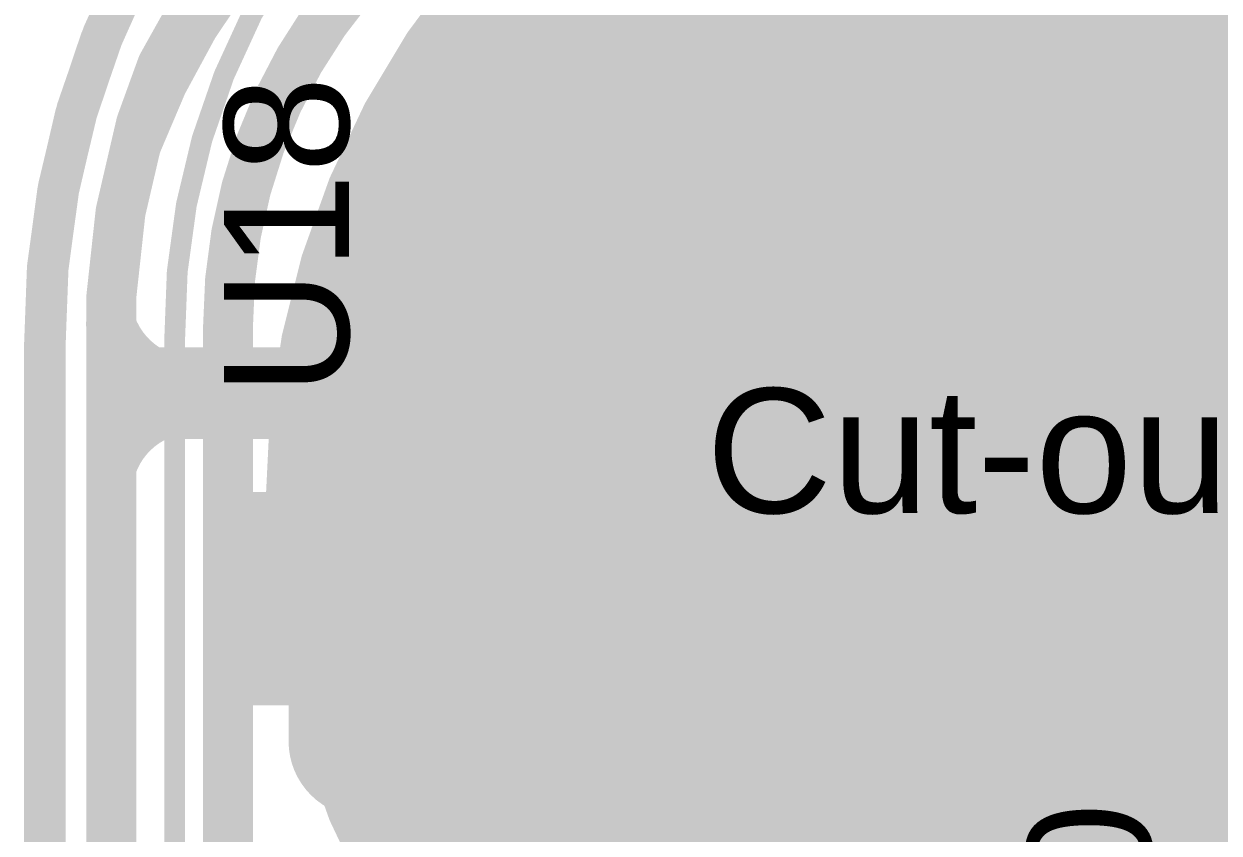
# Model space of a CAD drawing. Header units: inches. Extents: x -17 to 443, y -40 to 218.
# Drawn here: x 12.55 to 19.85, y 21.54 to 26.48 of the extents above; entities that cross this region are included whole.
import ezdxf

# ---------------------------------------------------------------- set-up
doc = ezdxf.new("R2010")
doc.units = ezdxf.units.IN
for name, color, linetype in [('Board Outline', 216, 'Continuous'), ('Bottom Layer', 5, 'Continuous'), ('Bottom Overlay', 54, 'Continuous'), ('Bottom Paste', 16, 'Continuous'), ('Bottom Solder', 6, 'Continuous'), ('Fabrication', 76, 'Continuous'), ('Top Layer', 1, 'Continuous'), ('Top Overlay', 2, 'Continuous'), ('Top Paste', 8, 'Continuous'), ('Top Solder', 216, 'Continuous')]:
    doc.layers.add(name, color=color, linetype=linetype)
doc.styles.add('Arial', font='', dxfattribs={"height": 0.2})
doc.styles.add('Arial Black_Bold', font='', dxfattribs={"height": 0.2})
doc.styles.get('Arial').set_extended_font_data('Arial')
doc.styles.get('Arial Black_Bold').set_extended_font_data('Arial Black', bold=True)

# ---------------------------------------------------------------- blocks, each defined once
blk = doc.blocks.new('SEMG_PAD_B_65')
at = {"layer": 'Bottom Layer'}
h = blk.add_hatch(color=5, dxfattribs=at)
edge = h.paths.add_edge_path()
edge.add_arc((2.794e-05, -9.98718602), 5.00000016, 0, 360)
at = {"layer": 'Bottom Paste'}
h = blk.add_hatch(color=16, dxfattribs=at)
edge = h.paths.add_edge_path()
edge.add_arc((2.794e-05, -9.98718602), 5.00000016, 0, 360)
at = {"layer": 'Bottom Solder'}
h = blk.add_hatch(color=6, dxfattribs=at)
edge = h.paths.add_edge_path()
edge.add_arc((2.794e-05, -9.98718602), 5.10160016, 0, 360)
at = {"layer": 'Bottom Overlay'}
for points in [[(5.683262699999999, 10.96579468, 0.127, 0.127, 0), (5.683262699999999, -10.96562958, 0.127, 0.127, 0)], [(5.683262699999999, -10.9657134, 0.127, 0.127, -0.4142135623730934), (1.53071576, -15.21263658, 0.127, 0.127, 0)]]:
    blk.add_lwpolyline(points, format="xyseb", dxfattribs=at)
for points in [[(5.6515127, -10.96562958, 0.0635, 0.0635, 1), (5.715012699999999, -10.96562958, 0.0635, 0.0635, 1)], [(5.6515127, -10.9657134, 0.0635, 0.0635, 1), (5.715012699999999, -10.9657134, 0.0635, 0.0635, 1)]]:
    blk.add_lwpolyline(points, format="xyseb", close=True, dxfattribs=at)
blk = doc.blocks.new('SOT_23_5_71')
at = {"layer": 'Top Layer'}
for points in [[(-1.85000011, 1.25000004), (-0.74999977, 1.25000004), (-0.74999977, 0.65000124), (-1.85000011, 0.65000124)], [(0.74999977, 1.25000004), (1.85000011, 1.25000004), (1.85000011, 0.65000124), (0.74999977, 0.65000124)], [(-1.85000011, 0.2999994), (-0.74999977, 0.2999994), (-0.74999977, -0.2999994), (-1.85000011, -0.2999994)], [(-1.85000011, -0.6499986999999999), (-0.74999977, -0.6499986999999999), (-0.74999977, -1.2499975), (-1.85000011, -1.2499975)], [(0.75000231, -0.65000124), (1.85000265, -0.65000124), (1.85000265, -1.25000004), (0.75000231, -1.25000004)]]:
    blk.add_hatch(color=1, dxfattribs=at).paths.add_polyline_path(points)
at = {"layer": 'Top Paste'}
for points in [[(-1.85000011, 1.25000004), (-0.74999977, 1.25000004), (-0.74999977, 0.65000124), (-1.85000011, 0.65000124)], [(0.74999977, 1.25000004), (1.85000011, 1.25000004), (1.85000011, 0.65000124), (0.74999977, 0.65000124)], [(-1.85000011, 0.2999994), (-0.74999977, 0.2999994), (-0.74999977, -0.2999994), (-1.85000011, -0.2999994)], [(-1.85000011, -0.6499986999999999), (-0.74999977, -0.6499986999999999), (-0.74999977, -1.2499975), (-1.85000011, -1.2499975)], [(0.75000231, -0.65000124), (1.85000265, -0.65000124), (1.85000265, -1.25000004), (0.75000231, -1.25000004)]]:
    blk.add_hatch(color=8, dxfattribs=at).paths.add_polyline_path(points)
at = {"layer": 'Top Solder'}
for points in [[(-1.95160011, 1.35160004), (-0.6483997699999999, 1.35160004), (-0.6483997699999999, 0.54840124), (-1.95160011, 0.54840124)], [(0.6483997699999999, 1.35160004), (1.95160011, 1.35160004), (1.95160011, 0.54840124), (0.6483997699999999, 0.54840124)], [(-1.95160011, 0.4015993999999999), (-0.6483997699999999, 0.4015993999999999), (-0.6483997699999999, -0.4015993999999999), (-1.95160011, -0.4015993999999999)], [(-1.95160011, -0.5483986999999999), (-0.6483997699999999, -0.5483986999999999), (-0.6483997699999999, -1.3515975), (-1.95160011, -1.3515975)], [(0.6484023099999999, -0.54840124), (1.95160265, -0.54840124), (1.95160265, -1.35160004), (0.6484023099999999, -1.35160004)]]:
    blk.add_hatch(color=216, dxfattribs=at).paths.add_polyline_path(points)
at = {"layer": 'Top Overlay'}
for points in [[(-0.87900256, 1.4986, 0.127, 0.127, 0), (-0.87900256, 1.3986002, 0.127, 0.127, 0)], [(-0.87900256, 1.4986, 0.127, 0.127, 0), (0.8735974400000001, 1.4986, 0.127, 0.127, 0)], [(0.8735974400000001, 1.4986, 0.127, 0.127, 0), (0.8735974400000001, 1.39859766, 0.127, 0.127, 0)], [(-2.1336, 1.06680254, 0.127, 0.127, 0), (-2.1336, 0.8128, 0.127, 0.127, 0)], [(-2.1336, 1.06680254, 0.127, 0.127, 0), (-2.0066, 0.9397999999999999, 0.127, 0.127, 0)], [(-2.0066, 0.9397999999999999, 0.127, 0.127, 0), (-2.1336, 0.8128, 0.127, 0.127, 0)], [(0.8800033199999999, 0.43999912, 0.127, 0.127, 0), (0.88000078, -0.41800018, 0.127, 0.127, 0)], [(-0.87900256, -1.39859766, 0.127, 0.127, 0), (-0.87900256, -1.4986, 0.127, 0.127, 0)], [(0.8735974400000001, -1.3986002, 0.127, 0.127, 0), (0.8735974400000001, -1.4986, 0.127, 0.127, 0)], [(-0.87900256, -1.4986, 0.127, 0.127, 0), (0.8735974400000001, -1.4986, 0.127, 0.127, 0)]]:
    blk.add_lwpolyline(points, format="xyseb", dxfattribs=at)
for points in [[(-0.9107525599999998, 1.4986, 0.0635, 0.0635, 1), (-0.8472525599999999, 1.4986, 0.0635, 0.0635, 1)], [(-0.9107525599999998, 1.4986, 0.0635, 0.0635, 1), (-0.8472525599999999, 1.4986, 0.0635, 0.0635, 1)], [(0.84184744, 1.4986, 0.0635, 0.0635, 1), (0.9053474399999999, 1.4986, 0.0635, 0.0635, 1)], [(0.84184744, 1.4986, 0.0635, 0.0635, 1), (0.9053474399999999, 1.4986, 0.0635, 0.0635, 1)], [(-0.9107525599999998, 1.3986002, 0.0635, 0.0635, 1), (-0.8472525599999999, 1.3986002, 0.0635, 0.0635, 1)], [(0.84184744, 1.39859766, 0.0635, 0.0635, 1), (0.9053474399999999, 1.39859766, 0.0635, 0.0635, 1)], [(-2.16535, 1.06680254, 0.0635, 0.0635, 1), (-2.10185, 1.06680254, 0.0635, 0.0635, 1)], [(-2.16535, 1.06680254, 0.0635, 0.0635, 1), (-2.10185, 1.06680254, 0.0635, 0.0635, 1)], [(-2.03835, 0.9397999999999999, 0.0635, 0.0635, 1), (-1.97485, 0.9397999999999999, 0.0635, 0.0635, 1)], [(-2.03835, 0.9397999999999999, 0.0635, 0.0635, 1), (-1.97485, 0.9397999999999999, 0.0635, 0.0635, 1)], [(-2.16535, 0.8128, 0.0635, 0.0635, 1), (-2.10185, 0.8128, 0.0635, 0.0635, 1)], [(-2.16535, 0.8128, 0.0635, 0.0635, 1), (-2.10185, 0.8128, 0.0635, 0.0635, 1)], [(0.8482533200000001, 0.43999912, 0.0635, 0.0635, 1), (0.9117533199999999, 0.43999912, 0.0635, 0.0635, 1)], [(0.84825078, -0.41800018, 0.0635, 0.0635, 1), (0.91175078, -0.41800018, 0.0635, 0.0635, 1)], [(-0.9107525599999998, -1.39859766, 0.0635, 0.0635, 1), (-0.8472525599999999, -1.39859766, 0.0635, 0.0635, 1)], [(0.84184744, -1.3986002, 0.0635, 0.0635, 1), (0.9053474399999999, -1.3986002, 0.0635, 0.0635, 1)], [(-0.9107525599999998, -1.4986, 0.0635, 0.0635, 1), (-0.8472525599999999, -1.4986, 0.0635, 0.0635, 1)], [(-0.9107525599999998, -1.4986, 0.0635, 0.0635, 1), (-0.8472525599999999, -1.4986, 0.0635, 0.0635, 1)], [(0.84184744, -1.4986, 0.0635, 0.0635, 1), (0.9053474399999999, -1.4986, 0.0635, 0.0635, 1)], [(0.84184744, -1.4986, 0.0635, 0.0635, 1), (0.9053474399999999, -1.4986, 0.0635, 0.0635, 1)]]:
    blk.add_lwpolyline(points, format="xyseb", close=True, dxfattribs=at)
blk = doc.blocks.new('S______B______0402_99')
at = {"layer": 'Top Layer'}
for points in [[(-0.6985, -0.3175), (-0.6985, 0.3174999999999999), (-0.2413000000000001, 0.3175), (-0.2412999999999999, -0.3174999999999999)], [(0.2413025400000001, -0.3175), (0.2413025399999999, 0.3174999999999999), (0.6985025399999999, 0.3175), (0.6985025399999999, -0.3174999999999999)]]:
    blk.add_hatch(color=1, dxfattribs=at).paths.add_polyline_path(points)
at = {"layer": 'Top Paste'}
for points in [[(-0.6985, -0.3175), (-0.6985, 0.3174999999999999), (-0.2413000000000001, 0.3175), (-0.2412999999999999, -0.3174999999999999)], [(0.2413025400000001, -0.3175), (0.2413025399999999, 0.3174999999999999), (0.6985025399999999, 0.3175), (0.6985025399999999, -0.3174999999999999)]]:
    blk.add_hatch(color=8, dxfattribs=at).paths.add_polyline_path(points)
at = {"layer": 'Top Solder'}
for points in [[(-0.75350116, -0.3725011600000001), (-0.75350116, 0.3725011599999999), (-0.18629884, 0.3725011600000001), (-0.1862988399999999, -0.3725011599999999)], [(0.1863013800000001, -0.3725011600000001), (0.1863013799999999, 0.3725011599999999), (0.7535037, 0.3725011600000001), (0.7535037, -0.3725011599999999)]]:
    blk.add_hatch(color=216, dxfattribs=at).paths.add_polyline_path(points)
at = {"layer": 'Top Overlay'}
for points in [[(0.7874, 0.4064, 0.127, 0.127, 0), (-0.7874, 0.4064, 0.127, 0.127, 0)], [(-0.7874, -0.4064, 0.127, 0.127, 0), (-0.7874, 0.4064, 0.127, 0.127, 0)], [(0.7874, -0.4064, 0.127, 0.127, 0), (0.7874, 0.4064, 0.127, 0.127, 0)], [(0.7874, -0.4064, 0.127, 0.127, 0), (-0.7874, -0.4064, 0.127, 0.127, 0)], [(0.8128, -0.4318, 0.0032258, 0.0032258, 0), (-0.8127974599999999, -0.4318, 0.0032258, 0.0032258, 0)]]:
    blk.add_lwpolyline(points, format="xyseb", dxfattribs=at)
for points in [[(-0.8191499999999999, 0.4064, 0.0635, 0.0635, 1), (-0.7556499999999999, 0.4064, 0.0635, 0.0635, 1)], [(-0.8191499999999999, 0.4064, 0.0635, 0.0635, 1), (-0.7556499999999999, 0.4064, 0.0635, 0.0635, 1)], [(0.7556499999999999, 0.4064, 0.0635, 0.0635, 1), (0.8191499999999999, 0.4064, 0.0635, 0.0635, 1)], [(0.7556499999999999, 0.4064, 0.0635, 0.0635, 1), (0.8191499999999999, 0.4064, 0.0635, 0.0635, 1)], [(-0.8191499999999999, -0.4064, 0.0635, 0.0635, 1), (-0.7556499999999999, -0.4064, 0.0635, 0.0635, 1)], [(-0.8191499999999999, -0.4064, 0.0635, 0.0635, 1), (-0.7556499999999999, -0.4064, 0.0635, 0.0635, 1)], [(0.7556499999999999, -0.4064, 0.0635, 0.0635, 1), (0.8191499999999999, -0.4064, 0.0635, 0.0635, 1)], [(0.7556499999999999, -0.4064, 0.0635, 0.0635, 1), (0.8191499999999999, -0.4064, 0.0635, 0.0635, 1)], [(-0.8136026399999999, -0.4318, 0.0016129, 0.0016129, 1), (-0.81199228, -0.4318, 0.0016129, 0.0016129, 1)], [(0.8119948199999999, -0.4318, 0.0016129, 0.0016129, 1), (0.81360518, -0.4318, 0.0016129, 0.0016129, 1)]]:
    blk.add_lwpolyline(points, format="xyseb", close=True, dxfattribs=at)
at = {"layer": 'Top Overlay', "style": 'Arial Black_Bold'}
blk.add_text('SB703', height=1.27, rotation=-180, dxfattribs=at).set_placement((4.38811162, 0.44853352))
blk = doc.blocks.new('C___0603_224')
at = {"layer": 'Top Layer'}
for points in [[(-0.3809999999999999, 0.4445), (-0.3809999999999999, -0.4445), (-1.143, -0.4445), (-1.143, 0.4445)], [(1.143, 0.4445), (1.143, -0.4445), (0.3809999999999999, -0.4445), (0.3809999999999999, 0.4445)]]:
    blk.add_hatch(color=1, dxfattribs=at).paths.add_polyline_path(points)
at = {"layer": 'Top Paste'}
for points in [[(-0.3809999999999999, 0.4445), (-0.3809999999999999, -0.4445), (-1.143, -0.4445), (-1.143, 0.4445)], [(1.143, 0.4445), (1.143, -0.4445), (0.3809999999999999, -0.4445), (0.3809999999999999, 0.4445)]]:
    blk.add_hatch(color=8, dxfattribs=at).paths.add_polyline_path(points)
at = {"layer": 'Top Solder'}
for points in [[(-0.3210001199999999, 0.50449988), (-0.3210001199999999, -0.50449988), (-1.20299988, -0.50449988), (-1.20299988, 0.50449988)], [(1.20299988, 0.50449988), (1.20299988, -0.50449988), (0.3210001199999999, -0.50449988), (0.3210001199999999, 0.50449988)]]:
    blk.add_hatch(color=216, dxfattribs=at).paths.add_polyline_path(points)
at = {"layer": 'Top Overlay'}
for points in [[(-0.4571999999999999, 0.5334, 0.127, 0.127, 0), (-1.2446, 0.5334, 0.127, 0.127, 0)], [(-1.2446, -0.5334, 0.127, 0.127, 0), (-1.2446, 0.5334, 0.127, 0.127, 0)], [(1.2446, 0.5334, 0.127, 0.127, 0), (0.4571999999999999, 0.5334, 0.127, 0.127, 0)], [(1.2446, -0.5334, 0.127, 0.127, 0), (1.2446, 0.5334, 0.127, 0.127, 0)], [(-0.4571999999999999, -0.5334, 0.127, 0.127, 0), (-1.2446, -0.5334, 0.127, 0.127, 0)], [(1.2446, -0.5334, 0.127, 0.127, 0), (0.4571999999999999, -0.5334, 0.127, 0.127, 0)]]:
    blk.add_lwpolyline(points, format="xyseb", dxfattribs=at)
for points in [[(-1.27635, 0.5334, 0.0635, 0.0635, 1), (-1.21285, 0.5334, 0.0635, 0.0635, 1)], [(-1.27635, 0.5334, 0.0635, 0.0635, 1), (-1.21285, 0.5334, 0.0635, 0.0635, 1)], [(-0.4889499999999999, 0.5334, 0.0635, 0.0635, 1), (-0.42545, 0.5334, 0.0635, 0.0635, 1)], [(0.42545, 0.5334, 0.0635, 0.0635, 1), (0.4889499999999999, 0.5334, 0.0635, 0.0635, 1)], [(1.21285, 0.5334, 0.0635, 0.0635, 1), (1.27635, 0.5334, 0.0635, 0.0635, 1)], [(1.21285, 0.5334, 0.0635, 0.0635, 1), (1.27635, 0.5334, 0.0635, 0.0635, 1)], [(-1.27635, -0.5334, 0.0635, 0.0635, 1), (-1.21285, -0.5334, 0.0635, 0.0635, 1)], [(-1.27635, -0.5334, 0.0635, 0.0635, 1), (-1.21285, -0.5334, 0.0635, 0.0635, 1)], [(-0.4889499999999999, -0.5334, 0.0635, 0.0635, 1), (-0.42545, -0.5334, 0.0635, 0.0635, 1)], [(0.42545, -0.5334, 0.0635, 0.0635, 1), (0.4889499999999999, -0.5334, 0.0635, 0.0635, 1)], [(1.21285, -0.5334, 0.0635, 0.0635, 1), (1.27635, -0.5334, 0.0635, 0.0635, 1)], [(1.21285, -0.5334, 0.0635, 0.0635, 1), (1.27635, -0.5334, 0.0635, 0.0635, 1)]]:
    blk.add_lwpolyline(points, format="xyseb", close=True, dxfattribs=at)

msp = doc.modelspace()

# ---------------------------------------------------------------- hatches: boundary and pattern name
at = {"layer": 'Top Layer'}
for points in [[(13.20211736, 23.94310172), (16.36065816, 23.94310172), (16.36065816, 24.50403532), (13.20211736, 24.50403532)], [(15.91573652, 22.41748882), (16.89411912, 22.41748882), (16.89411912, 24.17686554), (15.91573652, 24.17686554)]]:
    msp.add_hatch(color=1, dxfattribs=at).paths.add_polyline_path(points)

# ---------------------------------------------------------------- linework, layer by layer
at = {"layer": 'Board Outline'}
for points in [[(12.67421646, 24.50402262, 0.127, 0.127, -0.2441754300213252), (14.75194408, 28.61727575999999, 0.127, 0.127, 0)], [(12.67405644, 2.64836656, 0.127, 0.127, 0), (12.67421646, 24.50402262, 0.127, 0.127, 0)]]:
    msp.add_lwpolyline(points, format="xyseb", dxfattribs=at)
msp.add_lwpolyline([(12.64246646, 24.50402262, 0.0635, 0.0635, 1), (12.70596646, 24.50402262, 0.0635, 0.0635, 1)], format="xyseb", close=True, dxfattribs=at)
msp.add_lwpolyline([(12.64246646, 24.50402262, 0.0635, 0.0635, 1), (12.70596646, 24.50402262, 0.0635, 0.0635, 1)], format="xyseb", close=True, dxfattribs=at)
at = {"layer": 'Bottom Layer'}
for points in [[(13.39807328, 26.23687412, 0.3048, 0.3048, -0.07877396736360434), (13.96570486, 27.01879026, 0.3048, 0.3048, 0)], [(13.79348778, 24.63183542, 0.3048, 0.3048, -0.1989795431283382), (14.7457287, 26.92990042, 0.3048, 0.3048, 0)], [(13.26171338, 25.86769274, 0.3048, 0.3048, 0), (13.38941696, 26.21972658, 0.3048, 0.3048, 0)], [(13.38941696, 26.21972912, 0.3048, 0.3048, 0), (13.38942204, 26.21974182, 0.3048, 0.3048, 0)], [(13.38941696, 26.21972658, 0.3048, 0.3048, 0), (13.3894195, 26.2197342, 0.3048, 0.3048, 0)], [(13.38941696, 26.21972658, 0.3048, 0.3048, 0), (13.38941696, 26.21972912, 0.3048, 0.3048, 0)], [(13.38942458, 26.21974182, 0.3048, 0.3048, -0.00155508119086942), (13.39807328, 26.23687412, 0.3048, 0.3048, 0)], [(13.13711368, 25.33132094, 0.3048, 0.3048, 0), (13.26171338, 25.86769274, 0.3048, 0.3048, 0)], [(13.08060376, 24.8125869, 0.3048, 0.3048, 0), (13.13711368, 25.33132094, 0.3048, 0.3048, 0)], [(13.08060376, 16.7669591, 0.3048, 0.3048, 0), (13.08060376, 24.8125869, 0.3048, 0.3048, 0)], [(13.79348778, 24.63183542, 0.3048, 0.3048, 0), (13.79349032, 24.6300752, 0.3048, 0.3048, 0)], [(13.79349032, 19.22758664, 0.3048, 0.3048, 0), (13.79349032, 24.6300752, 0.3048, 0.3048, 0)], [(19.15103358, 23.57613268, 0.254, 0.254, -0.4142135623730951), (19.38934908, 23.81444818, 0.254, 0.254, 0)], [(19.38934908, 23.81444818, 0.254, 0.254, 0), (24.60230792, 23.81444818, 0.254, 0.254, 0)]]:
    msp.add_lwpolyline(points, format="xyseb", dxfattribs=at)
for points in [[(13.31321696, 26.21972912, 0.1524, 0.1524, 1), (13.46561696, 26.21972912, 0.1524, 0.1524, 1)], [(13.31321696, 26.21972912, 0.1524, 0.1524, 1), (13.46561696, 26.21972912, 0.1524, 0.1524, 1)], [(13.31321696, 26.21972658, 0.1524, 0.1524, 1), (13.46561696, 26.21972658, 0.1524, 0.1524, 1)], [(13.31321696, 26.21972658, 0.1524, 0.1524, 1), (13.46561696, 26.21972658, 0.1524, 0.1524, 1)], [(13.31321696, 26.21972658, 0.1524, 0.1524, 1), (13.46561696, 26.21972658, 0.1524, 0.1524, 1)], [(13.3132195, 26.2197342, 0.1524, 0.1524, 1), (13.4656195, 26.2197342, 0.1524, 0.1524, 1)], [(13.31322204, 26.21974182, 0.1524, 0.1524, 1), (13.46562204, 26.21974182, 0.1524, 0.1524, 1)], [(13.31322458, 26.21974182, 0.1524, 0.1524, 1), (13.46562458, 26.21974182, 0.1524, 0.1524, 1)], [(13.32187328, 26.23687412, 0.1524, 0.1524, 1), (13.47427328, 26.23687412, 0.1524, 0.1524, 1)], [(13.32187328, 26.23687412, 0.1524, 0.1524, 1), (13.47427328, 26.23687412, 0.1524, 0.1524, 1)], [(13.18551338, 25.86769274, 0.1524, 0.1524, 1), (13.33791338, 25.86769274, 0.1524, 0.1524, 1)], [(13.18551338, 25.86769274, 0.1524, 0.1524, 1), (13.33791338, 25.86769274, 0.1524, 0.1524, 1)], [(13.06091368, 25.33132094, 0.1524, 0.1524, 1), (13.21331368, 25.33132094, 0.1524, 0.1524, 1)], [(13.06091368, 25.33132094, 0.1524, 0.1524, 1), (13.21331368, 25.33132094, 0.1524, 0.1524, 1)], [(13.00440376, 24.8125869, 0.1524, 0.1524, 1), (13.15680376, 24.8125869, 0.1524, 0.1524, 1)], [(13.00440376, 24.8125869, 0.1524, 0.1524, 1), (13.15680376, 24.8125869, 0.1524, 0.1524, 1)], [(13.71728778, 24.63183542, 0.1524, 0.1524, 1), (13.86968778, 24.63183542, 0.1524, 0.1524, 1)], [(13.71728778, 24.63183542, 0.1524, 0.1524, 1), (13.86968778, 24.63183542, 0.1524, 0.1524, 1)], [(13.71729032, 24.6300752, 0.1524, 0.1524, 1), (13.86969032, 24.6300752, 0.1524, 0.1524, 1)], [(13.71729032, 24.6300752, 0.1524, 0.1524, 1), (13.86969032, 24.6300752, 0.1524, 0.1524, 1)], [(19.32584908, 23.81444818, 0.127, 0.127, 1), (19.45284908, 23.81444818, 0.127, 0.127, 1)], [(19.32584908, 23.81444818, 0.127, 0.127, 1), (19.45284908, 23.81444818, 0.127, 0.127, 1)], [(19.08753358, 23.57613268, 0.127, 0.127, 1), (19.21453358, 23.57613268, 0.127, 0.127, 1)]]:
    msp.add_lwpolyline(points, format="xyseb", close=True, dxfattribs=at)
at = {"layer": 'Fabrication'}
for points in [[(12.67402088, 24.50396674, 0.254, 0.254, -0.414213562373093), (17.6175289, 29.55982912, 0.254, 0.254, 0)], [(12.67421646, 24.50403532, 0.254, 0.254, -0.2441754300213252), (14.75194408, 28.61728846, 0.254, 0.254, 0)], [(12.67405644, 2.64837926, 0.254, 0.254, 0), (12.67421646, 24.50403532, 0.254, 0.254, 0)]]:
    msp.add_lwpolyline(points, format="xyseb", dxfattribs=at)
for points in [[(24.15097786, 23.5761911, 0.254, 0.254, 1), (14.15097754, 23.5761911, 0.254, 0.254, 1)], [(12.61052088, 24.50396674, 0.127, 0.127, 1), (12.73752088, 24.50396674, 0.127, 0.127, 1)], [(12.61071646, 24.50403532, 0.127, 0.127, 1), (12.73771646, 24.50403532, 0.127, 0.127, 1)], [(12.61071646, 24.50403532, 0.127, 0.127, 1), (12.73771646, 24.50403532, 0.127, 0.127, 1)], [(14.08747754, 23.5761911, 0.127, 0.127, 1), (14.21447754, 23.5761911, 0.127, 0.127, 1)]]:
    msp.add_lwpolyline(points, format="xyseb", close=True, dxfattribs=at)
at = {"layer": 'Top Layer'}
for points in [[(19.68119, 25.32422418, 0.3048, 0.3048, 0), (19.68119, 27.72128568, 0.3048, 0.3048, 0)], [(16.64014452, 23.39189886, 0.508, 0.508, 0), (16.64014452, 27.49580988, 0.508, 0.508, 0)], [(17.83641594, 27.54429086, 0.3048, 0.3048, -0.1989123479952574), (18.55008736, 25.8213352, 0.3048, 0.3048, 0)], [(19.12385304, 19.3759328, 0.3048, 0.3048, 0), (19.12385304, 27.46808832, 0.3048, 0.3048, 0)], [(13.23707792, 25.7516122, 0.3048, 0.3048, -0.09433977142784497), (14.05818372, 27.11126912, 0.3048, 0.3048, 0)], [(18.55008736, 19.67447424, 0.3048, 0.3048, 0), (18.55008736, 25.8213352, 0.3048, 0.3048, 0)], [(13.14115228, 25.34870724, 0.3048, 0.3048, 0), (13.2264531, 25.71591504, 0.3048, 0.3048, 0)], [(13.2264531, 25.71591504, 0.3048, 0.3048, 0), (13.22679854, 25.71739332, 0.3048, 0.3048, 0)], [(13.22679854, 25.71739332, 0.3048, 0.3048, -0.02933062316996695), (13.23707792, 25.7516122, 0.3048, 0.3048, 0)], [(16.63904978, 25.05978224, 0.508, 0.508, 0), (16.63904978, 25.52091162, 0.508, 0.508, 0)], [(13.13519344, 25.3137035, 0.3048, 0.3048, -0.02914813596146702), (13.14115228, 25.34870724, 0.3048, 0.3048, 0)], [(13.0823843, 24.82892926, 0.3048, 0.3048, 0), (13.13519344, 25.3137035, 0.3048, 0.3048, 0)], [(20.03211386, 24.47530284, 0.3048, 0.3048, -0.1996126708084749), (19.68119, 25.32422418, 0.3048, 0.3048, 0)], [(16.63904978, 25.05978224, 0.508, 0.508, -0.4142135623730951), (15.8182691, 24.23900156, 0.508, 0.508, 0)], [(13.0805936, 24.7959245, 0.3048, 0.3048, -0.02713053692275998), (13.08238684, 24.82892926, 0.3048, 0.3048, 0)], [(13.0805936, 24.55785538, 0.3048, 0.3048, 0), (13.0805936, 24.7971564, 0.3048, 0.3048, 0)], [(13.0805936, 24.64035458, 0.3048, 0.3048, 0), (13.0805936, 24.7959245, 0.3048, 0.3048, 0)], [(13.0805936, 24.64035458, 0.3048, 0.3048, -0.002711856999951044), (13.0787013, 24.64572922, 0.3048, 0.3048, 0)], [(13.0805936, 24.55785538, 0.3048, 0.3048, 0), (13.0805936, 24.64035458, 0.3048, 0.3048, 0)], [(13.33070232, 24.35248368, 0.3048, 0.3048, -0.1879201885850134), (13.0805936, 24.64035458, 0.3048, 0.3048, 0)], [(13.0805936, 24.55785538, 0.3048, 0.3048, -0.001001811079604092), (13.08057074, 24.55940732, 0.3048, 0.3048, 0)], [(13.0805936, 24.55785284, 0.3048, 0.3048, 0), (13.0805936, 24.55785538, 0.3048, 0.3048, 0)], [(13.0805936, 23.84042984, 0.3048, 0.3048, 0), (13.0805936, 24.55785284, 0.3048, 0.3048, 0)], [(13.46779882, 24.17687062, 0.3048, 0.3048, -0.409476215934279), (13.0805936, 24.55785284, 0.3048, 0.3048, 0)], [(16.56285486, 24.55860976, 0.3048, 0.3048, -0.001001811079603981), (16.562832, 24.55705782, 0.3048, 0.3048, 0)], [(16.562832, 24.55705528, 0.3048, 0.3048, 0), (16.562832, 24.55705782, 0.3048, 0.3048, 0)], [(16.562832, 23.94834936, 0.3048, 0.3048, 0), (16.562832, 24.55705528, 0.3048, 0.3048, 0)], [(14.87942922, 24.2124357, 0.508, 0.508, 0), (15.3405586, 24.2124357, 0.508, 0.508, 0)], [(15.3405586, 24.2124357, 0.508, 0.508, -0.07400152211037532), (15.5795599, 24.17686808, 0.508, 0.508, 0)], [(15.63198296, 24.23900156, 0.508, 0.508, 0), (15.8182691, 24.23900156, 0.508, 0.508, 0)], [(15.5795599, 24.17686808, 0.508, 0.508, -0.3300938599748834), (16.16133928, 23.39165502, 0.508, 0.508, 0)], [(13.36139822, 24.12371096, 0.3048, 0.3048, 0), (13.6057894, 24.18403088, 0.3048, 0.3048, 0)], [(13.60579194, 24.18403088, 0.3048, 0.3048, 0), (14.78138776, 24.17686808, 0.3048, 0.3048, 0)], [(14.78138776, 24.17686808, 0.3048, 0.3048, 0), (15.5795599, 24.17686808, 0.3048, 0.3048, 0)], [(15.5795599, 24.17686808, 0.3048, 0.3048, 0), (16.06342482, 24.17686808, 0.3048, 0.3048, 0)], [(16.0376362, 24.18323332, 0.3048, 0.3048, 0), (16.06342482, 24.17686808, 0.3048, 0.3048, 0)], [(16.06342482, 24.17686808, 0.3048, 0.3048, 0), (16.14428064, 24.17686808, 0.3048, 0.3048, 0)], [(16.06342482, 24.17686808, 0.3048, 0.3048, 0), (16.28202738, 24.1229134, 0.3048, 0.3048, 0)], [(16.16968064, 24.17686808, 0.3048, 0.3048, -0.269513567605686), (16.562832, 23.94834936, 0.3048, 0.3048, 0)], [(13.08053772, 16.7669591, 0.3048, 0.3048, 0), (13.08059106, 24.1427127, 0.3048, 0.3048, 0)], [(16.28202738, 24.1229134, 0.3048, 0.3048, -0.1907292436257429), (16.5340284, 23.82966786, 0.3048, 0.3048, 0)], [(13.0839972, 23.77966542, 0.3048, 0.3048, -0.190729243625743), (13.33599822, 24.07291096, 0.3048, 0.3048, 0)], [(16.562832, 23.83963228, 0.3048, 0.3048, 0), (16.562832, 23.94834936, 0.3048, 0.3048, 0)], [(16.562832, 23.94834936, 0.3048, 0.3048, -0.1301684832040122), (16.62213592, 23.7244128, 0.3048, 0.3048, 0)], [(16.16133928, 23.20536888, 0.508, 0.508, 0), (16.16133928, 23.39165502, 0.508, 0.508, 0)], [(16.64014452, 23.39189886, 0.508, 0.508, -0.4142135623730951), (16.21573592, 22.96749026, 0.508, 0.508, 0)], [(14.31573464, 22.09679096, 0.3048, 0.3048, 0), (14.31573464, 22.96749026, 0.3048, 0.3048, 0)], [(14.62653412, 21.78599148, 0.3048, 0.3048, -0.4142135623730951), (14.31573464, 22.09679096, 0.3048, 0.3048, 0)], [(14.62653412, 21.78599148, 0.3048, 0.3048, 0), (17.6102899, 21.78599148, 0.3048, 0.3048, 0)]]:
    msp.add_lwpolyline(points, format="xyseb", dxfattribs=at)
for points in [[(18.47388736, 25.8213352, 0.1524, 0.1524, 1), (18.62628736, 25.8213352, 0.1524, 0.1524, 1)], [(18.47388736, 25.8213352, 0.1524, 0.1524, 1), (18.62628736, 25.8213352, 0.1524, 0.1524, 1)], [(13.1502531, 25.71591504, 0.1524, 0.1524, 1), (13.3026531, 25.71591504, 0.1524, 0.1524, 1)], [(13.1502531, 25.71591504, 0.1524, 0.1524, 1), (13.3026531, 25.71591504, 0.1524, 0.1524, 1)], [(13.15059854, 25.71739332, 0.1524, 0.1524, 1), (13.30299854, 25.71739332, 0.1524, 0.1524, 1)], [(13.15059854, 25.71739332, 0.1524, 0.1524, 1), (13.30299854, 25.71739332, 0.1524, 0.1524, 1)], [(13.16087792, 25.7516122, 0.1524, 0.1524, 1), (13.31327792, 25.7516122, 0.1524, 0.1524, 1)], [(13.16087792, 25.7516122, 0.1524, 0.1524, 1), (13.31327792, 25.7516122, 0.1524, 0.1524, 1)], [(16.51204978, 25.52091162, 0.254, 0.254, 1), (16.76604978, 25.52091162, 0.254, 0.254, 1)], [(13.06495228, 25.34870724, 0.1524, 0.1524, 1), (13.21735228, 25.34870724, 0.1524, 0.1524, 1)], [(13.06495228, 25.34870724, 0.1524, 0.1524, 1), (13.21735228, 25.34870724, 0.1524, 0.1524, 1)], [(13.05899344, 25.3137035, 0.1524, 0.1524, 1), (13.21139344, 25.3137035, 0.1524, 0.1524, 1)], [(13.05899344, 25.3137035, 0.1524, 0.1524, 1), (13.21139344, 25.3137035, 0.1524, 0.1524, 1)], [(19.60499, 25.32422418, 0.1524, 0.1524, 1), (19.75739, 25.32422418, 0.1524, 0.1524, 1)], [(19.60499, 25.32422418, 0.1524, 0.1524, 1), (19.75739, 25.32422418, 0.1524, 0.1524, 1)], [(16.51204978, 25.05978224, 0.254, 0.254, 1), (16.76604978, 25.05978224, 0.254, 0.254, 1)], [(16.51204978, 25.05978224, 0.254, 0.254, 1), (16.76604978, 25.05978224, 0.254, 0.254, 1)], [(13.0061843, 24.82892926, 0.1524, 0.1524, 1), (13.1585843, 24.82892926, 0.1524, 0.1524, 1)], [(13.00618684, 24.82892926, 0.1524, 0.1524, 1), (13.15858684, 24.82892926, 0.1524, 0.1524, 1)], [(13.0043936, 24.7971564, 0.1524, 0.1524, 1), (13.1567936, 24.7971564, 0.1524, 0.1524, 1)], [(13.0043936, 24.7959245, 0.1524, 0.1524, 1), (13.1567936, 24.7959245, 0.1524, 0.1524, 1)], [(13.0043936, 24.7959245, 0.1524, 0.1524, 1), (13.1567936, 24.7959245, 0.1524, 0.1524, 1)], [(13.0025013, 24.64572922, 0.1524, 0.1524, 1), (13.1549013, 24.64572922, 0.1524, 0.1524, 1)], [(13.0043936, 24.64035458, 0.1524, 0.1524, 1), (13.1567936, 24.64035458, 0.1524, 0.1524, 1)], [(13.0043936, 24.64035458, 0.1524, 0.1524, 1), (13.1567936, 24.64035458, 0.1524, 0.1524, 1)], [(13.0043936, 24.64035458, 0.1524, 0.1524, 1), (13.1567936, 24.64035458, 0.1524, 0.1524, 1)], [(13.0043936, 24.64035458, 0.1524, 0.1524, 1), (13.1567936, 24.64035458, 0.1524, 0.1524, 1)], [(13.00437074, 24.55940732, 0.1524, 0.1524, 1), (13.15677074, 24.55940732, 0.1524, 0.1524, 1)], [(13.0043936, 24.55785538, 0.1524, 0.1524, 1), (13.1567936, 24.55785538, 0.1524, 0.1524, 1)], [(13.0043936, 24.55785538, 0.1524, 0.1524, 1), (13.1567936, 24.55785538, 0.1524, 0.1524, 1)], [(13.0043936, 24.55785538, 0.1524, 0.1524, 1), (13.1567936, 24.55785538, 0.1524, 0.1524, 1)], [(13.0043936, 24.55785538, 0.1524, 0.1524, 1), (13.1567936, 24.55785538, 0.1524, 0.1524, 1)], [(13.0043936, 24.55785284, 0.1524, 0.1524, 1), (13.1567936, 24.55785284, 0.1524, 0.1524, 1)], [(13.0043936, 24.55785284, 0.1524, 0.1524, 1), (13.1567936, 24.55785284, 0.1524, 0.1524, 1)], [(13.0043936, 24.55785284, 0.1524, 0.1524, 1), (13.1567936, 24.55785284, 0.1524, 0.1524, 1)], [(16.486632, 24.55705782, 0.1524, 0.1524, 1), (16.639032, 24.55705782, 0.1524, 0.1524, 1)], [(16.486632, 24.55705782, 0.1524, 0.1524, 1), (16.639032, 24.55705782, 0.1524, 0.1524, 1)], [(16.486632, 24.55705528, 0.1524, 0.1524, 1), (16.639032, 24.55705528, 0.1524, 0.1524, 1)], [(16.486632, 24.55705528, 0.1524, 0.1524, 1), (16.639032, 24.55705528, 0.1524, 0.1524, 1)], [(16.48665486, 24.55860976, 0.1524, 0.1524, 1), (16.63905486, 24.55860976, 0.1524, 0.1524, 1)], [(13.25450232, 24.35248368, 0.1524, 0.1524, 1), (13.40690232, 24.35248368, 0.1524, 0.1524, 1)], [(14.75242922, 24.2124357, 0.254, 0.254, 1), (15.00642922, 24.2124357, 0.254, 0.254, 1)], [(15.2135586, 24.2124357, 0.254, 0.254, 1), (15.4675586, 24.2124357, 0.254, 0.254, 1)], [(15.2135586, 24.2124357, 0.254, 0.254, 1), (15.4675586, 24.2124357, 0.254, 0.254, 1)], [(15.50498296, 24.23900156, 0.254, 0.254, 1), (15.75898296, 24.23900156, 0.254, 0.254, 1)], [(15.6912691, 24.23900156, 0.254, 0.254, 1), (15.9452691, 24.23900156, 0.254, 0.254, 1)], [(15.6912691, 24.23900156, 0.254, 0.254, 1), (15.9452691, 24.23900156, 0.254, 0.254, 1)], [(15.4525599, 24.17686808, 0.254, 0.254, 1), (15.7065599, 24.17686808, 0.254, 0.254, 1)], [(15.4525599, 24.17686808, 0.254, 0.254, 1), (15.7065599, 24.17686808, 0.254, 0.254, 1)], [(13.39159882, 24.17687062, 0.1524, 0.1524, 1), (13.54399882, 24.17687062, 0.1524, 0.1524, 1)], [(13.5295894, 24.18403088, 0.1524, 0.1524, 1), (13.6819894, 24.18403088, 0.1524, 0.1524, 1)], [(13.52959194, 24.18403088, 0.1524, 0.1524, 1), (13.68199194, 24.18403088, 0.1524, 0.1524, 1)], [(14.70518776, 24.17686808, 0.1524, 0.1524, 1), (14.85758776, 24.17686808, 0.1524, 0.1524, 1)], [(14.70518776, 24.17686808, 0.1524, 0.1524, 1), (14.85758776, 24.17686808, 0.1524, 0.1524, 1)], [(15.5033599, 24.17686808, 0.1524, 0.1524, 1), (15.6557599, 24.17686808, 0.1524, 0.1524, 1)], [(15.5033599, 24.17686808, 0.1524, 0.1524, 1), (15.6557599, 24.17686808, 0.1524, 0.1524, 1)], [(15.9614362, 24.18323332, 0.1524, 0.1524, 1), (16.1138362, 24.18323332, 0.1524, 0.1524, 1)], [(15.98722482, 24.17686808, 0.1524, 0.1524, 1), (16.13962482, 24.17686808, 0.1524, 0.1524, 1)], [(15.98722482, 24.17686808, 0.1524, 0.1524, 1), (16.13962482, 24.17686808, 0.1524, 0.1524, 1)], [(15.98722482, 24.17686808, 0.1524, 0.1524, 1), (16.13962482, 24.17686808, 0.1524, 0.1524, 1)], [(15.98722482, 24.17686808, 0.1524, 0.1524, 1), (16.13962482, 24.17686808, 0.1524, 0.1524, 1)], [(16.06808064, 24.17686808, 0.1524, 0.1524, 1), (16.22048064, 24.17686808, 0.1524, 0.1524, 1)], [(16.09348064, 24.17686808, 0.1524, 0.1524, 1), (16.24588064, 24.17686808, 0.1524, 0.1524, 1)], [(13.00439106, 24.1427127, 0.1524, 0.1524, 1), (13.15679106, 24.1427127, 0.1524, 0.1524, 1)], [(13.28519822, 24.12371096, 0.1524, 0.1524, 1), (13.43759822, 24.12371096, 0.1524, 0.1524, 1)], [(16.20582738, 24.1229134, 0.1524, 0.1524, 1), (16.35822738, 24.1229134, 0.1524, 0.1524, 1)], [(16.20582738, 24.1229134, 0.1524, 0.1524, 1), (16.35822738, 24.1229134, 0.1524, 0.1524, 1)], [(13.25979822, 24.07291096, 0.1524, 0.1524, 1), (13.41219822, 24.07291096, 0.1524, 0.1524, 1)], [(16.486632, 23.94834936, 0.1524, 0.1524, 1), (16.639032, 23.94834936, 0.1524, 0.1524, 1)], [(16.486632, 23.94834936, 0.1524, 0.1524, 1), (16.639032, 23.94834936, 0.1524, 0.1524, 1)], [(16.486632, 23.94834936, 0.1524, 0.1524, 1), (16.639032, 23.94834936, 0.1524, 0.1524, 1)], [(16.486632, 23.94834936, 0.1524, 0.1524, 1), (16.639032, 23.94834936, 0.1524, 0.1524, 1)], [(13.0043936, 23.84042984, 0.1524, 0.1524, 1), (13.1567936, 23.84042984, 0.1524, 0.1524, 1)], [(16.4578284, 23.82966786, 0.1524, 0.1524, 1), (16.6102284, 23.82966786, 0.1524, 0.1524, 1)], [(16.486632, 23.83963228, 0.1524, 0.1524, 1), (16.639032, 23.83963228, 0.1524, 0.1524, 1)], [(13.0077972, 23.77966542, 0.1524, 0.1524, 1), (13.1601972, 23.77966542, 0.1524, 0.1524, 1)], [(16.54593592, 23.7244128, 0.1524, 0.1524, 1), (16.69833592, 23.7244128, 0.1524, 0.1524, 1)], [(16.03433928, 23.39165502, 0.254, 0.254, 1), (16.28833928, 23.39165502, 0.254, 0.254, 1)], [(16.03433928, 23.39165502, 0.254, 0.254, 1), (16.28833928, 23.39165502, 0.254, 0.254, 1)], [(16.51314452, 23.39189886, 0.254, 0.254, 1), (16.76714452, 23.39189886, 0.254, 0.254, 1)], [(16.51314452, 23.39189886, 0.254, 0.254, 1), (16.76714452, 23.39189886, 0.254, 0.254, 1)], [(16.03433928, 23.20536888, 0.254, 0.254, 1), (16.28833928, 23.20536888, 0.254, 0.254, 1)], [(16.08873592, 22.96749026, 0.254, 0.254, 1), (16.34273592, 22.96749026, 0.254, 0.254, 1)], [(14.23953464, 22.96749026, 0.1524, 0.1524, 1), (14.39193464, 22.96749026, 0.1524, 0.1524, 1)], [(14.23953464, 22.09679096, 0.1524, 0.1524, 1), (14.39193464, 22.09679096, 0.1524, 0.1524, 1)], [(14.23953464, 22.09679096, 0.1524, 0.1524, 1), (14.39193464, 22.09679096, 0.1524, 0.1524, 1)], [(14.55033412, 21.78599148, 0.1524, 0.1524, 1), (14.70273412, 21.78599148, 0.1524, 0.1524, 1)], [(14.55033412, 21.78599148, 0.1524, 0.1524, 1), (14.70273412, 21.78599148, 0.1524, 0.1524, 1)], [(17.5340899, 21.78599148, 0.1524, 0.1524, 1), (17.6864899, 21.78599148, 0.1524, 0.1524, 1)]]:
    msp.add_lwpolyline(points, format="xyseb", close=True, dxfattribs=at)

# ---------------------------------------------------------------- block references
for name, p, rotation in [('S______B______0402_99', (19.03268736, 28.01419086), 270), ('SEMG_PAD_B_65', (19.15100564, 13.58900508), 180), ('SOT_23_5_71', (15.26573528, 21.66749032), 90), ('C___0603_224', (17.6356899, 21.03249032), 270)]:
    msp.add_blockref(name, p, dxfattribs=dict(rotation=rotation))

# ---------------------------------------------------------------- texts
at = {"layer": 'Fabrication', "style": 'Arial'}
msp.add_text('Cut-out', height=0.7619999999999999, dxfattribs=at).set_placement((16.71406614, 23.4912535))
at = {"layer": 'Top Overlay'}
for s, height, style, p in [('SB704', 1.27, 'Arial Black_Bold', (18.15794692, 23.7530767)), ('SB712', 1.27, 'Arial Black_Bold', (16.96167804, 23.75307924)), ('SB709', 1.27, 'Arial Black_Bold', (20.65208976, 23.7530767)), ('SB703', 1.27, 'Arial Black_Bold', (19.4917822, 23.62607924)), ('U18', 0.7619999999999999, 'Arial', (14.53185308, 24.2078002)), ('C40', 0.7619999999999999, 'Arial', (19.4351275, 19.76859648))]:
    msp.add_text(s, height=height, rotation=90, dxfattribs=dict(at, style=style)).set_placement(p)

doc.saveas('drawing.dxf')
